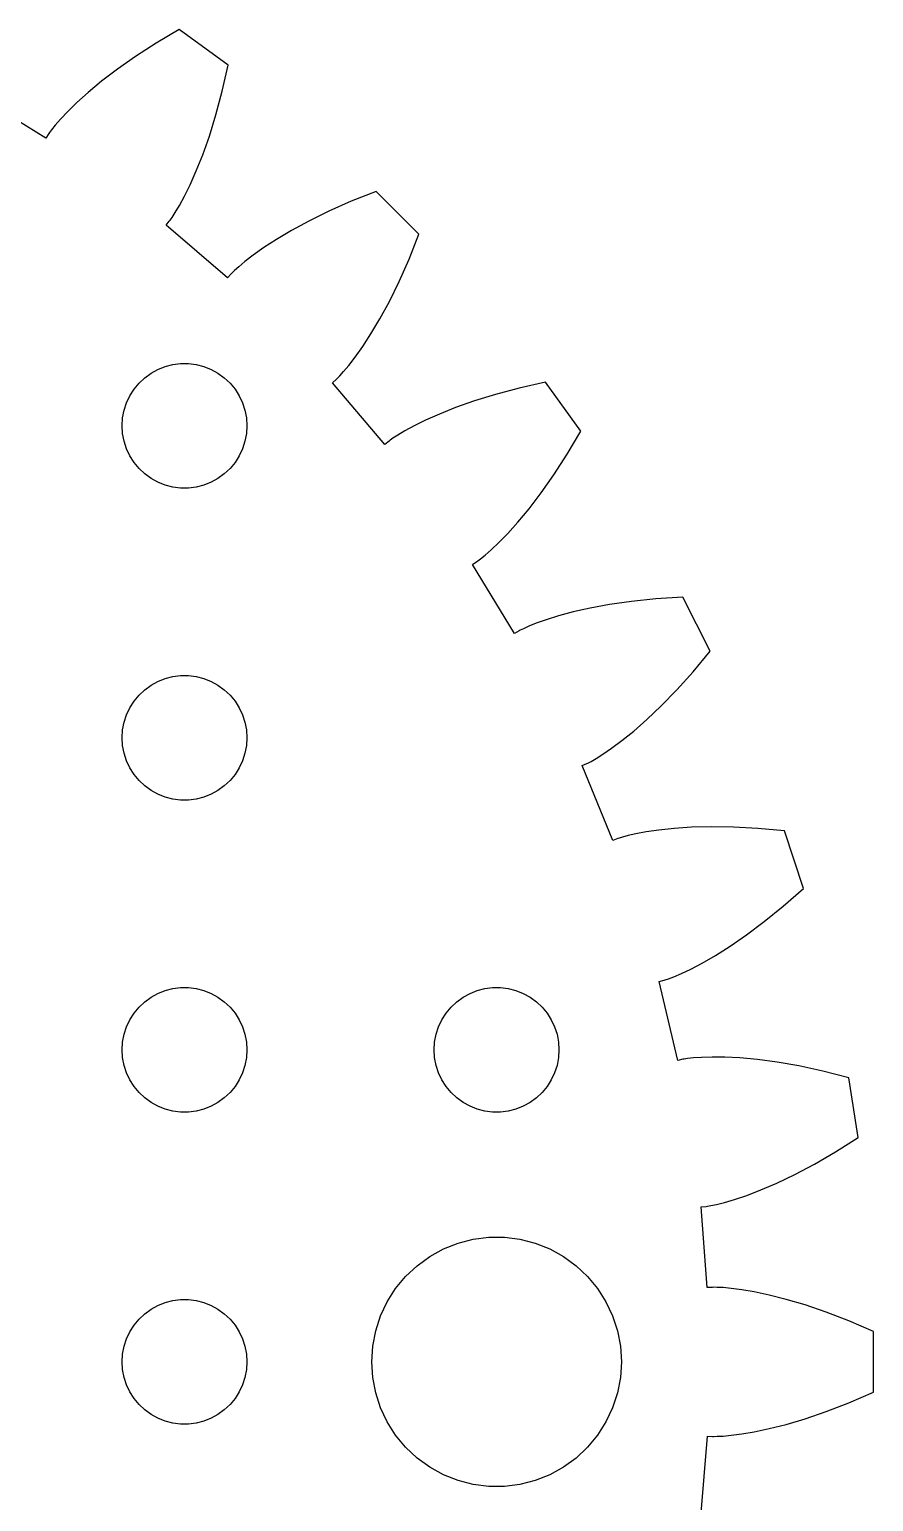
# Model space of a CAD drawing. Header units: metres. Extents: x -39.1 to 39.1, y -39.1 to 39.1.
# Drawn here: x 18.77 to 39.06, y -3.36 to 32.03 of the extents above; entities that cross this region are included whole.
import ezdxf

# ---------------------------------------------------------------- set-up
doc = ezdxf.new("R2010")
doc.units = ezdxf.units.M

msp = doc.modelspace()

# ---------------------------------------------------------------- linework, layer by layer
for p, q in [((22.3703, 32.0275), (21.8155, 31.6993)), ((23.5472, 31.1724), (22.3703, 32.0275)), ((21.8155, 31.6993), (21.3214, 31.3796)), ((21.3214, 31.3796), (20.8862, 31.0728)), ((23.4064, 30.5434), (23.5472, 31.1724)), ((20.8862, 31.0728), (20.508, 30.7829)), ((19.1661, 29.4152), (17.5112, 30.437)), ((20.1848, 30.5141), (19.9142, 30.2702)), ((20.508, 30.7829), (20.1848, 30.5141)), ((23.2551, 29.9747), (23.4064, 30.5434)), ((19.9142, 30.2702), (19.6936, 30.0549)), ((19.5202, 29.8716), (19.3912, 29.7239)), ((19.6936, 30.0549), (19.5202, 29.8716)), ((23.0978, 29.4659), (23.2551, 29.9747)), ((19.2371, 29.5243), (19.1661, 29.4152)), ((19.253, 29.5473), (19.2371, 29.5243)), ((19.3032, 29.6148), (19.253, 29.5473)), ((19.3912, 29.7239), (19.3032, 29.6148)), ((22.939, 29.0167), (23.0978, 29.4659)), ((22.7832, 28.6263), (22.939, 29.0167)), ((22.6349, 28.2935), (22.7832, 28.6263)), ((22.3775, 27.7957), (22.4982, 28.0172)), ((22.4982, 28.0172), (22.6349, 28.2935)), ((27.105, 28.1337), (26.5058, 27.8963)), ((28.1337, 27.105), (27.105, 28.1337)), ((22.2003, 27.5099), (22.2769, 27.6273)), ((22.2769, 27.6273), (22.3775, 27.7957)), ((25.9677, 27.6578), (25.4899, 27.4229)), ((26.5058, 27.8963), (25.9677, 27.6578)), ((22.057, 27.3229), (22.1346, 27.4191)), ((23.5317, 26.0549), (22.057, 27.3229)), ((22.1346, 27.4191), (22.1517, 27.4413)), ((22.1517, 27.4413), (22.2003, 27.5099)), ((25.4899, 27.4229), (25.071, 27.1958)), ((24.7098, 26.9809), (24.4043, 26.7823)), ((25.071, 27.1958), (24.7098, 26.9809)), ((27.8963, 26.5058), (28.1337, 27.105)), ((24.1527, 26.6041), (23.9529, 26.4502)), ((24.4043, 26.7823), (24.1527, 26.6041)), ((23.6983, 26.2305), (23.6382, 26.1717)), ((23.8023, 26.3245), (23.6983, 26.2305)), ((23.9529, 26.4502), (23.8023, 26.3245)), ((27.6578, 25.9677), (27.8963, 26.5058)), ((23.6189, 26.1514), (23.5317, 26.0549)), ((23.6382, 26.1717), (23.6189, 26.1514)), ((27.4229, 25.4899), (27.6578, 25.9677)), ((27.1958, 25.071), (27.4229, 25.4899)), ((26.9809, 24.7098), (27.1958, 25.071)), ((26.7823, 24.4043), (26.9809, 24.7098)), ((26.4502, 23.9529), (26.6041, 24.1527)), ((26.6041, 24.1527), (26.7823, 24.4043)), ((21.5439, 23.6558), (21.6963, 23.7665)), ((21.6963, 23.7665), (21.8613, 23.8572)), ((21.8613, 23.8572), (22.0365, 23.9266)), ((22.0365, 23.9266), (22.2189, 23.9734)), ((22.2189, 23.9734), (22.4058, 23.997)), ((22.4058, 23.997), (22.5942, 23.997)), ((22.5942, 23.997), (22.7811, 23.9734)), ((22.7811, 23.9734), (22.9635, 23.9266)), ((22.9635, 23.9266), (23.1387, 23.8572)), ((23.1387, 23.8572), (23.3037, 23.7665)), ((23.3037, 23.7665), (23.4561, 23.6558)), ((26.2305, 23.6983), (26.3245, 23.8023)), ((26.3245, 23.8023), (26.4502, 23.9529)), ((21.1855, 23.2226), (21.2865, 23.3817)), ((21.2865, 23.3817), (21.4065, 23.5268)), ((21.4065, 23.5268), (21.5439, 23.6558)), ((23.4561, 23.6558), (23.5934, 23.5268)), ((23.5934, 23.5268), (23.7135, 23.3817)), ((23.7135, 23.3817), (23.8145, 23.2226)), ((26.0597, 23.536), (26.1514, 23.6189)), ((27.3178, 22.0529), (26.0597, 23.536)), ((26.1514, 23.6189), (26.1717, 23.6382)), ((26.1717, 23.6382), (26.2305, 23.6983)), ((30.5434, 23.4064), (29.9747, 23.2551)), ((31.1724, 23.5472), (30.5434, 23.4064)), ((32.0275, 22.3703), (31.1724, 23.5472)), ((21.0471, 22.873), (21.1053, 23.0522)), ((21.1053, 23.0522), (21.1855, 23.2226)), ((23.8145, 23.2226), (23.8947, 23.0522)), ((23.8947, 23.0522), (23.9529, 22.873)), ((29.4659, 23.0978), (29.0167, 22.939)), ((29.9747, 23.2551), (29.4659, 23.0978)), ((21, 22.5), (21.0118, 22.688)), ((21.0118, 22.688), (21.0471, 22.873)), ((23.9529, 22.873), (23.9882, 22.688)), ((23.9882, 22.688), (24, 22.5)), ((28.6263, 22.7832), (28.2935, 22.6349)), ((29.0167, 22.939), (28.6263, 22.7832)), ((21.0118, 22.312), (21, 22.5)), ((21.0471, 22.127), (21.0118, 22.312)), ((23.9882, 22.312), (23.9529, 22.127)), ((24, 22.5), (23.9882, 22.312)), ((27.7957, 22.3775), (27.6273, 22.2769)), ((28.0172, 22.4982), (27.7957, 22.3775)), ((28.2935, 22.6349), (28.0172, 22.4982)), ((31.6993, 21.8155), (32.0275, 22.3703)), ((21.1053, 21.9478), (21.0471, 22.127)), ((21.1855, 21.7774), (21.1053, 21.9478)), ((23.8947, 21.9478), (23.8145, 21.7774)), ((23.9529, 22.127), (23.8947, 21.9478)), ((27.4191, 22.1346), (27.3178, 22.0529)), ((27.4413, 22.1517), (27.4191, 22.1346)), ((27.5099, 22.2003), (27.4413, 22.1517)), ((27.6273, 22.2769), (27.5099, 22.2003)), ((21.2865, 21.6183), (21.1855, 21.7774)), ((21.4065, 21.4732), (21.2865, 21.6183)), ((23.7135, 21.6183), (23.5934, 21.4732)), ((23.8145, 21.7774), (23.7135, 21.6183)), ((31.3796, 21.3214), (31.6993, 21.8155)), ((21.5439, 21.3442), (21.4065, 21.4732)), ((21.6963, 21.2335), (21.5439, 21.3442)), ((21.8613, 21.1427), (21.6963, 21.2335)), ((23.3037, 21.2335), (23.1387, 21.1427)), ((23.4561, 21.3442), (23.3037, 21.2335)), ((23.5934, 21.4732), (23.4561, 21.3442)), ((31.0728, 20.8862), (31.3796, 21.3214)), ((22.0365, 21.0734), (21.8613, 21.1427)), ((22.2189, 21.0266), (22.0365, 21.0734)), ((22.4058, 21.003), (22.2189, 21.0266)), ((22.5942, 21.003), (22.4058, 21.003)), ((22.7811, 21.0266), (22.5942, 21.003)), ((22.9635, 21.0734), (22.7811, 21.0266)), ((23.1387, 21.1427), (22.9635, 21.0734)), ((30.7829, 20.508), (31.0728, 20.8862)), ((30.2702, 19.9142), (30.5141, 20.1848)), ((30.5141, 20.1848), (30.7829, 20.508)), ((30.0549, 19.6936), (30.2702, 19.9142)), ((29.7239, 19.3912), (29.8716, 19.5202)), ((29.8716, 19.5202), (30.0549, 19.6936)), ((29.4207, 19.1696), (29.5243, 19.2371)), ((30.4313, 17.5079), (29.4207, 19.1696)), ((29.5243, 19.2371), (29.5473, 19.253)), ((29.5473, 19.253), (29.6148, 19.3032)), ((29.6148, 19.3032), (29.7239, 19.3912)), ((32.2479, 18.1174), (31.8379, 18.0246)), ((32.7164, 18.2039), (32.2479, 18.1174)), ((33.2435, 18.2797), (32.7164, 18.2039)), ((33.8289, 18.3402), (33.2435, 18.2797)), ((34.4722, 18.3809), (33.8289, 18.3402)), ((35.1327, 17.0846), (34.4722, 18.3809)), ((30.9541, 17.7538), (30.772, 17.6808)), ((31.1917, 17.8384), (30.9541, 17.7538)), ((31.4861, 17.9301), (31.1917, 17.8384)), ((31.8379, 18.0246), (31.4861, 17.9301)), ((30.5441, 17.5728), (30.4313, 17.5079)), ((30.5688, 17.5862), (30.5441, 17.5728)), ((30.6441, 17.6235), (30.5688, 17.5862)), ((30.772, 17.6808), (30.6441, 17.6235)), ((34.7217, 16.5881), (35.1327, 17.0846)), ((21.6963, 16.2665), (21.8613, 16.3572)), ((21.8613, 16.3572), (22.0365, 16.4266)), ((22.0365, 16.4266), (22.2189, 16.4734)), ((22.2189, 16.4734), (22.4058, 16.497)), ((22.4058, 16.497), (22.5942, 16.497)), ((22.5942, 16.497), (22.7811, 16.4734)), ((22.7811, 16.4734), (22.9635, 16.4266)), ((22.9635, 16.4266), (23.1387, 16.3572)), ((23.1387, 16.3572), (23.3037, 16.2665)), ((34.3286, 16.15), (34.7217, 16.5881)), ((21.2865, 15.8817), (21.4065, 16.0268)), ((21.4065, 16.0268), (21.5439, 16.1558)), ((21.5439, 16.1558), (21.6963, 16.2665)), ((23.3037, 16.2665), (23.4561, 16.1558)), ((23.4561, 16.1558), (23.5934, 16.0268)), ((23.5934, 16.0268), (23.7135, 15.8817)), ((33.9575, 15.7682), (34.3286, 16.15)), ((21.1053, 15.5522), (21.1855, 15.7226)), ((21.1855, 15.7226), (21.2865, 15.8817)), ((23.7135, 15.8817), (23.8145, 15.7226)), ((23.8145, 15.7226), (23.8947, 15.5522)), ((33.6121, 15.44), (33.9575, 15.7682)), ((21.0118, 15.188), (21.0471, 15.373)), ((21.0471, 15.373), (21.1053, 15.5522)), ((23.8947, 15.5522), (23.9529, 15.373)), ((23.9529, 15.373), (23.9882, 15.188)), ((33.2961, 15.1628), (33.6121, 15.44)), ((21, 15), (21.0118, 15.188)), ((21.0118, 14.812), (21, 15)), ((23.9882, 15.188), (24, 15)), ((24, 15), (23.9882, 14.812)), ((32.7656, 14.7495), (33.0128, 14.9337)), ((33.0128, 14.9337), (33.2961, 15.1628)), ((21.0471, 14.627), (21.0118, 14.812)), ((21.1053, 14.4478), (21.0471, 14.627)), ((23.9529, 14.627), (23.8947, 14.4478)), ((23.9882, 14.812), (23.9529, 14.627)), ((32.3914, 14.5026), (32.5575, 14.6069)), ((32.5575, 14.6069), (32.7656, 14.7495)), ((21.1855, 14.2774), (21.1053, 14.4478)), ((21.2865, 14.1183), (21.1855, 14.2774)), ((23.8145, 14.2774), (23.7135, 14.1183)), ((23.8947, 14.4478), (23.8145, 14.2774)), ((32.0573, 14.3312), (32.1701, 14.3817)), ((32.7955, 12.5319), (32.0573, 14.3312)), ((32.1701, 14.3817), (32.1954, 14.3938)), ((32.1954, 14.3938), (32.2699, 14.4328)), ((32.2699, 14.4328), (32.3914, 14.5026)), ((21.4065, 13.9732), (21.2865, 14.1183)), ((21.5439, 13.8442), (21.4065, 13.9732)), ((21.6963, 13.7335), (21.5439, 13.8442)), ((23.4561, 13.8442), (23.3037, 13.7335)), ((23.5934, 13.9732), (23.4561, 13.8442)), ((23.7135, 14.1183), (23.5934, 13.9732)), ((21.8613, 13.6427), (21.6963, 13.7335)), ((22.0365, 13.5734), (21.8613, 13.6427)), ((22.2189, 13.5266), (22.0365, 13.5734)), ((22.4058, 13.5029), (22.2189, 13.5266)), ((22.5942, 13.5029), (22.4058, 13.5029)), ((22.7811, 13.5266), (22.5942, 13.5029)), ((22.9635, 13.5734), (22.7811, 13.5266)), ((23.1387, 13.6427), (22.9635, 13.5734)), ((23.3037, 13.7335), (23.1387, 13.6427)), ((33.5982, 12.7393), (33.3503, 12.693)), ((33.9033, 12.7838), (33.5982, 12.7393)), ((34.2656, 12.8221), (33.9033, 12.7838)), ((34.6851, 12.8496), (34.2656, 12.8221)), ((35.1614, 12.8618), (34.6851, 12.8496)), ((35.6938, 12.8542), (35.1614, 12.8618)), ((36.2815, 12.8224), (35.6938, 12.8542)), ((36.9232, 12.7619), (36.2815, 12.8224)), ((37.3728, 11.3783), (36.9232, 12.7619)), ((32.9171, 12.5783), (32.7955, 12.5319)), ((32.9435, 12.5876), (32.9171, 12.5783)), ((33.0238, 12.6127), (32.9435, 12.5876)), ((33.159, 12.6493), (33.0238, 12.6127)), ((33.3503, 12.693), (33.159, 12.6493)), ((36.8892, 10.9522), (37.3728, 11.3783)), ((36.4324, 10.581), (36.8892, 10.9522)), ((36.0061, 10.2619), (36.4324, 10.581)), ((35.2581, 9.7675), (35.6136, 9.99182)), ((35.6136, 9.99182), (36.0061, 10.2619)), ((34.6695, 9.44223), (34.9425, 9.58549)), ((34.9425, 9.58549), (35.2581, 9.7675)), ((34.0507, 9.18008), (34.1304, 9.20697)), ((34.1304, 9.20697), (34.2613, 9.2569)), ((34.2613, 9.2569), (34.4417, 9.33398)), ((34.4417, 9.33398), (34.6695, 9.44223)), ((21.6963, 8.76648), (21.8613, 8.85724)), ((21.8613, 8.85724), (22.0365, 8.92657)), ((22.0365, 8.92657), (22.2189, 8.97342)), ((22.2189, 8.97342), (22.4058, 8.99704)), ((22.4058, 8.99704), (22.5942, 8.99704)), ((22.5942, 8.99704), (22.7811, 8.97342)), ((22.7811, 8.97342), (22.9635, 8.92657)), ((22.9635, 8.92657), (23.1387, 8.85724)), ((23.1387, 8.85724), (23.3037, 8.76648)), ((29.1963, 8.76648), (29.3613, 8.85724)), ((29.3613, 8.85724), (29.5365, 8.92657)), ((29.5365, 8.92657), (29.7189, 8.97342)), ((29.7189, 8.97342), (29.9058, 8.99704)), ((29.9058, 8.99704), (30.0942, 8.99704)), ((30.0942, 8.99704), (30.2811, 8.97342)), ((30.2811, 8.97342), (30.4635, 8.92657)), ((30.4635, 8.92657), (30.6387, 8.85724)), ((30.6387, 8.85724), (30.8037, 8.76648)), ((33.9045, 9.13991), (34.0238, 9.17209)), ((34.3522, 7.24725), (33.9045, 9.13991)), ((34.0238, 9.17209), (34.0507, 9.18008)), ((21.2865, 8.38167), (21.4065, 8.52681)), ((21.4065, 8.52681), (21.5439, 8.65576)), ((21.5439, 8.65576), (21.6963, 8.76648)), ((23.3037, 8.76648), (23.4561, 8.65576)), ((23.4561, 8.65576), (23.5934, 8.52681)), ((23.5934, 8.52681), (23.7135, 8.38167)), ((28.7865, 8.38167), (28.9065, 8.52681)), ((28.9065, 8.52681), (29.0439, 8.65576)), ((29.0439, 8.65576), (29.1963, 8.76648)), ((30.8037, 8.76648), (30.9561, 8.65576)), ((30.9561, 8.65576), (31.0934, 8.52681)), ((31.0934, 8.52681), (31.2135, 8.38167)), ((21.1053, 8.05219), (21.1855, 8.22263)), ((21.1855, 8.22263), (21.2865, 8.38167)), ((23.7135, 8.38167), (23.8145, 8.22263)), ((23.8145, 8.22263), (23.8947, 8.05219)), ((28.6053, 8.05219), (28.6855, 8.22263)), ((28.6855, 8.22263), (28.7865, 8.38167)), ((31.2135, 8.38167), (31.3145, 8.22263)), ((31.3145, 8.22263), (31.3947, 8.05219)), ((21.0118, 7.68799), (21.0471, 7.87303)), ((21.0471, 7.87303), (21.1053, 8.05219)), ((23.8947, 8.05219), (23.9529, 7.87303)), ((23.9529, 7.87303), (23.9882, 7.68799)), ((28.5118, 7.68799), (28.5471, 7.87303)), ((28.5471, 7.87303), (28.6053, 8.05219)), ((31.3947, 8.05219), (31.4529, 7.87303)), ((31.4529, 7.87303), (31.4882, 7.68799)), ((21, 7.5), (21.0118, 7.68799)), ((21.0118, 7.312), (21, 7.5)), ((23.9882, 7.68799), (24, 7.5)), ((24, 7.5), (23.9882, 7.312)), ((28.5, 7.5), (28.5118, 7.68799)), ((28.5118, 7.312), (28.5, 7.5)), ((31.4882, 7.68799), (31.5, 7.5)), ((31.5, 7.5), (31.4882, 7.312)), ((21.0471, 7.12695), (21.0118, 7.312)), ((21.1053, 6.9478), (21.0471, 7.12695)), ((23.9529, 7.12695), (23.8947, 6.9478)), ((23.9882, 7.312), (23.9529, 7.12695)), ((28.5471, 7.12695), (28.5118, 7.312)), ((28.6053, 6.9478), (28.5471, 7.12695)), ((31.4529, 7.12695), (31.3947, 6.9478)), ((31.4882, 7.312), (31.4529, 7.12695)), ((34.4795, 7.27411), (34.3522, 7.24725)), ((34.5071, 7.27916), (34.4795, 7.27411)), ((34.5903, 7.29138), (34.5071, 7.27916)), ((34.7296, 7.30634), (34.5903, 7.29138)), ((34.9253, 7.31955), (34.7296, 7.30634)), ((35.1774, 7.32652), (34.9253, 7.31955)), ((35.4857, 7.32281), (35.1774, 7.32652)), ((35.8496, 7.30394), (35.4857, 7.32281)), ((36.2682, 7.26546), (35.8496, 7.30394)), ((36.7405, 7.20299), (36.2682, 7.26546)), ((37.2652, 7.11221), (36.7405, 7.20299)), ((37.8407, 6.98885), (37.2652, 7.11221)), ((21.1855, 6.77736), (21.1053, 6.9478)), ((21.2865, 6.61832), (21.1855, 6.77736)), ((23.8145, 6.77736), (23.7135, 6.61832)), ((23.8947, 6.9478), (23.8145, 6.77736)), ((28.6855, 6.77736), (28.6053, 6.9478)), ((28.7865, 6.61832), (28.6855, 6.77736)), ((31.3145, 6.77736), (31.2135, 6.61832)), ((31.3947, 6.9478), (31.3145, 6.77736)), ((38.465, 6.82874), (37.8407, 6.98885)), ((38.6926, 5.39183), (38.465, 6.82874)), ((21.4065, 6.47318), (21.2865, 6.61832)), ((21.5439, 6.34422), (21.4065, 6.47318)), ((23.5934, 6.47318), (23.4561, 6.34422)), ((23.7135, 6.61832), (23.5934, 6.47318)), ((28.9065, 6.47318), (28.7865, 6.61832)), ((29.0439, 6.34422), (28.9065, 6.47318)), ((31.0934, 6.47318), (30.9561, 6.34422)), ((31.2135, 6.61832), (31.0934, 6.47318)), ((21.6963, 6.23351), (21.5439, 6.34422)), ((21.8613, 6.14275), (21.6963, 6.23351)), ((22.0365, 6.07341), (21.8613, 6.14275)), ((22.2189, 6.02657), (22.0365, 6.07341)), ((22.4058, 6.00294), (22.2189, 6.02657)), ((22.7811, 6.02657), (22.5942, 6.00294)), ((22.9635, 6.07341), (22.7811, 6.02657)), ((23.1387, 6.14275), (22.9635, 6.07341)), ((23.3037, 6.23351), (23.1387, 6.14275)), ((23.4561, 6.34422), (23.3037, 6.23351)), ((29.1963, 6.23351), (29.0439, 6.34422)), ((29.3613, 6.14275), (29.1963, 6.23351)), ((29.5365, 6.07341), (29.3613, 6.14275)), ((29.7189, 6.02657), (29.5365, 6.07341)), ((29.9058, 6.00294), (29.7189, 6.02657)), ((30.2811, 6.02657), (30.0942, 6.00294)), ((30.4635, 6.07341), (30.2811, 6.02657)), ((30.6387, 6.14275), (30.4635, 6.07341)), ((30.8037, 6.23351), (30.6387, 6.14275)), ((30.9561, 6.34422), (30.8037, 6.23351)), ((22.5942, 6.00294), (22.4058, 6.00294)), ((30.0942, 6.00294), (29.9058, 6.00294)), ((38.1483, 5.0466), (38.6926, 5.39183)), ((37.6391, 4.75145), (38.1483, 5.0466)), ((37.1682, 4.50298), (37.6391, 4.75145)), ((36.352, 4.13165), (36.7382, 4.29761)), ((36.7382, 4.29761), (37.1682, 4.50298)), ((35.4778, 3.83121), (35.7198, 3.90248)), ((35.7198, 3.90248), (36.0118, 4.00127)), ((36.0118, 4.00127), (36.352, 4.13165)), ((34.9168, 3.72354), (35.0398, 3.73665)), ((35.063, 1.78416), (34.9168, 3.72354)), ((35.0398, 3.73665), (35.0676, 3.74036)), ((35.0676, 3.74036), (35.1505, 3.75444)), ((35.1505, 3.75444), (35.2876, 3.78329)), ((35.2876, 3.78329), (35.4778, 3.83121)), ((28.7227, 2.71448), (29.0729, 2.85316)), ((29.0729, 2.85316), (29.4379, 2.94685)), ((29.4379, 2.94685), (29.8116, 2.99408)), ((29.8116, 2.99408), (30.1884, 2.99408)), ((30.1884, 2.99408), (30.5621, 2.94685)), ((30.5621, 2.94685), (30.927, 2.85316)), ((30.927, 2.85316), (31.2773, 2.71448)), ((28.0877, 2.31154), (28.3925, 2.53297)), ((28.3925, 2.53297), (28.7227, 2.71448)), ((31.2773, 2.71448), (31.6075, 2.53297)), ((31.6075, 2.53297), (31.9123, 2.31154)), ((27.8131, 2.05363), (28.0877, 2.31154)), ((31.9123, 2.31154), (32.1869, 2.05363)), ((27.5729, 1.76335), (27.8131, 2.05363)), ((32.1869, 2.05363), (32.427, 1.76335)), ((35.1929, 1.79077), (35.063, 1.78416)), ((35.2209, 1.79146), (35.1929, 1.79077)), ((35.305, 1.79051), (35.2209, 1.79146)), ((35.445, 1.78348), (35.305, 1.79051)), ((35.6404, 1.76591), (35.445, 1.78348)), ((21.8613, 1.35724), (22.0365, 1.42657)), ((22.0365, 1.42657), (22.2189, 1.47342)), ((22.2189, 1.47342), (22.4058, 1.49704)), ((22.4058, 1.49704), (22.5942, 1.49704)), ((22.5942, 1.49704), (22.7811, 1.47342)), ((22.7811, 1.47342), (22.9635, 1.42657)), ((22.9635, 1.42657), (23.1387, 1.35724)), ((27.2107, 1.10437), (27.3711, 1.44525)), ((27.3711, 1.44525), (27.5729, 1.76335)), ((32.427, 1.76335), (32.6289, 1.44525)), ((32.6289, 1.44525), (32.7893, 1.10437)), ((35.8905, 1.73337), (35.6404, 1.76591)), ((36.1944, 1.68147), (35.8905, 1.73337)), ((36.5508, 1.60591), (36.1944, 1.68147)), ((36.9582, 1.50243), (36.5508, 1.60591)), ((37.415, 1.36684), (36.9582, 1.50243)), ((21.4065, 1.02681), (21.5439, 1.15576)), ((21.5439, 1.15576), (21.6963, 1.26648)), ((21.6963, 1.26648), (21.8613, 1.35724)), ((23.1387, 1.35724), (23.3037, 1.26648)), ((23.3037, 1.26648), (23.4561, 1.15576)), ((23.4561, 1.15576), (23.5934, 1.02681)), ((27.0942, 0.746063), (27.2107, 1.10437)), ((32.7893, 1.10437), (32.9057, 0.746063)), ((37.919, 1.1951), (37.415, 1.36684)), ((38.4681, 0.983231), (37.919, 1.1951)), ((21.1053, 0.552185), (21.1855, 0.722626)), ((21.1855, 0.722626), (21.2865, 0.881668)), ((21.2865, 0.881668), (21.4065, 1.02681)), ((23.5934, 1.02681), (23.7135, 0.881668)), ((23.7135, 0.881668), (23.8145, 0.722626)), ((23.8145, 0.722626), (23.8947, 0.552185)), ((27.0237, 0.375992), (27.0942, 0.746063)), ((32.9057, 0.746063), (32.9763, 0.375992)), ((39.0597, 0.727402), (38.4681, 0.983231)), ((39.0597, -0.727402), (39.0597, 0.727402)), ((21.0118, 0.187988), (21.0471, 0.373032)), ((21.0471, 0.373032), (21.1053, 0.552185)), ((23.8947, 0.552185), (23.9529, 0.373032)), ((23.9529, 0.373032), (23.9882, 0.187988)), ((27, 0), (27.0237, 0.375992)), ((32.9763, 0.375992), (33, 0)), ((21, 0), (21.0118, 0.187988)), ((21.0118, -0.187988), (21, 0)), ((23.9882, 0.187988), (24, 0)), ((24, 0), (23.9882, -0.187988)), ((27.0237, -0.375992), (27, 0)), ((33, 0), (32.9763, -0.375992)), ((21.0471, -0.373032), (21.0118, -0.187988)), ((23.9882, -0.187988), (23.9529, -0.373032)), ((21.1053, -0.552185), (21.0471, -0.373032)), ((21.1855, -0.722626), (21.1053, -0.552185)), ((23.8947, -0.552185), (23.8145, -0.722626)), ((23.9529, -0.373032), (23.8947, -0.552185)), ((27.0942, -0.746063), (27.0237, -0.375992)), ((32.9763, -0.375992), (32.9057, -0.746063)), ((21.2865, -0.881668), (21.1855, -0.722626)), ((21.4065, -1.02681), (21.2865, -0.881668)), ((21.5439, -1.15576), (21.4065, -1.02681)), ((23.5934, -1.02681), (23.4561, -1.15576)), ((23.7135, -0.881668), (23.5934, -1.02681)), ((23.8145, -0.722626), (23.7135, -0.881668)), ((27.2107, -1.10437), (27.0942, -0.746063)), ((32.9057, -0.746063), (32.7893, -1.10437)), ((37.919, -1.1951), (38.4681, -0.983231)), ((38.4681, -0.983231), (39.0597, -0.727402)), ((21.6963, -1.26648), (21.5439, -1.15576)), ((21.8613, -1.35724), (21.6963, -1.26648)), ((22.0365, -1.42657), (21.8613, -1.35724)), ((23.1387, -1.35724), (22.9635, -1.42657)), ((23.3037, -1.26648), (23.1387, -1.35724)), ((23.4561, -1.15576), (23.3037, -1.26648)), ((27.3711, -1.44525), (27.2107, -1.10437)), ((32.7893, -1.10437), (32.6289, -1.44525)), ((36.9582, -1.50243), (37.415, -1.36684)), ((37.415, -1.36684), (37.919, -1.1951)), ((22.2189, -1.47342), (22.0365, -1.42657)), ((22.4058, -1.49704), (22.2189, -1.47342)), ((22.5942, -1.49704), (22.4058, -1.49704)), ((22.7811, -1.47342), (22.5942, -1.49704)), ((22.9635, -1.42657), (22.7811, -1.47342)), ((27.5729, -1.76335), (27.3711, -1.44525)), ((27.8131, -2.05363), (27.5729, -1.76335)), ((32.427, -1.76335), (32.1869, -2.05363)), ((32.6289, -1.44525), (32.427, -1.76335)), ((35.445, -1.78348), (35.6404, -1.76591)), ((35.6404, -1.76591), (35.8905, -1.73337)), ((35.8905, -1.73337), (36.1944, -1.68147)), ((36.1944, -1.68147), (36.5508, -1.60591)), ((36.5508, -1.60591), (36.9582, -1.50243)), ((28.0877, -2.31154), (27.8131, -2.05363)), ((32.1869, -2.05363), (31.9123, -2.31154)), ((34.9104, -3.72285), (35.0694, -1.78448)), ((35.0694, -1.78448), (35.1929, -1.79077)), ((35.1929, -1.79077), (35.2209, -1.79146)), ((35.2209, -1.79146), (35.305, -1.79051)), ((35.305, -1.79051), (35.445, -1.78348)), ((28.3925, -2.53297), (28.0877, -2.31154)), ((31.9123, -2.31154), (31.6075, -2.53297)), ((28.7227, -2.71448), (28.3925, -2.53297)), ((29.0729, -2.85316), (28.7227, -2.71448)), ((31.2773, -2.71448), (30.927, -2.85316)), ((31.6075, -2.53297), (31.2773, -2.71448)), ((29.4379, -2.94685), (29.0729, -2.85316)), ((29.8116, -2.99408), (29.4379, -2.94685)), ((30.1884, -2.99408), (29.8116, -2.99408)), ((30.5621, -2.94685), (30.1884, -2.99408)), ((30.927, -2.85316), (30.5621, -2.94685))]:
    msp.add_line(p, q)

doc.saveas('drawing.dxf')
